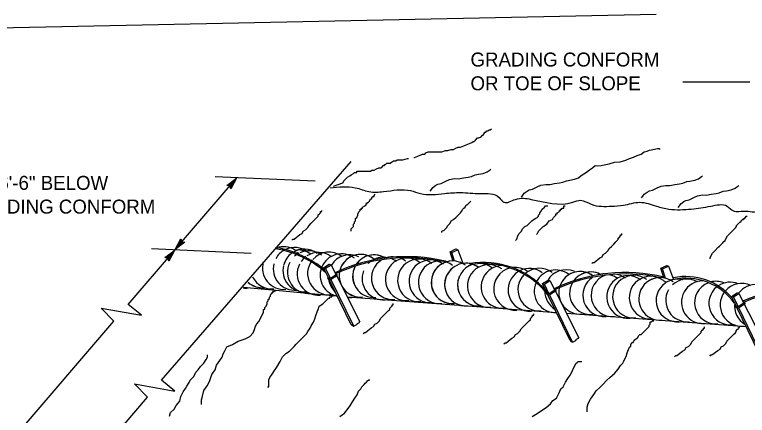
# Model space of a CAD drawing. Extents: x -894 to 866, y -472 to 714.
# Drawn here: x 175.5 to 542.6, y 93.5 to 294.2 of the extents above; entities that cross this region are included whole.
import ezdxf

# ---------------------------------------------------------------- set-up
doc = ezdxf.new("R2010")
doc.units = 0
for name, color, linetype in [('pp_PRESENTATION', 7, 'Continuous'), ('temp_CONSTRUCTION', 7, 'Continuous'), ('temp_CONSTRUCTION-anno', 7, 'Continuous')]:
    doc.layers.add(name, color=color, linetype=linetype)

msp = doc.modelspace()

# ---------------------------------------------------------------- linework, layer by layer
at = {"layer": 'pp_PRESENTATION'}
for points in [[(241.68, 102.3), (241.96, 102.61), (235.58, 109.33), (255.72, 105.64), (249, 111.18), (344.15, 220.68)], [(34.95, -140.32), (116.15, -45.05), (109.72, -38.39), (129.89, -41.92), (123.13, -36.43), (241.96, 102.61)]]:
    msp.add_lwpolyline(points, dxfattribs=at)
at = {"layer": 'temp_CONSTRUCTION'}
for p, q in [((496.82, 294.2), (124.32, 286.52)), ((396.59, 176.83), (397.46, 176.44)), ((393.6, 175.46), (394.47, 175.07)), ((333.07, 169.2), (333.98, 168.92)), ((330.27, 167.46), (331.18, 167.18)), ((499.22, 167.22), (500.09, 166.83)), ((502.21, 168.6), (503.08, 168.21)), ((332.33, 162.26), (332.56, 162.76)), ((337.04, 163.95), (336.29, 164.41)), ((439.99, 159.51), (440.9, 159.23)), ((442.78, 161.25), (443.69, 160.97)), ((505.3, 161.43), (505.31, 161.45)), ((290.19, 157.73), (336.62, 153.29)), ((441.98, 154.57), (442.2, 155.07)), ((446.68, 156.26), (445.93, 156.73)), ((537.47, 154.84), (538.38, 154.56)), ((342.16, 152.78), (447, 145.05)), ((534.67, 153.1), (535.59, 152.82)), ((536.66, 148.16), (536.89, 148.66)), ((536.66, 148.16), (536.89, 148.66)), ((541.37, 149.85), (540.62, 150.32)), ((451.93, 144.69), (541.92, 138.06))]:
    msp.add_line(p, q, dxfattribs=at)
for points in [[(375.52, 222.59), (375.74, 222.66), (377.47, 223.24), (378.62, 223.82), (379.78, 224.39), (380.93, 224.39), (381.51, 224.97), (382.66, 225.55), (383.81, 225.55), (385.54, 225.55), (386.7, 225.55), (388.43, 225.55), (389.58, 225.55), (391.31, 226.12), (392.46, 226.12), (394.19, 226.7), (395.35, 226.7), (396.5, 227.28), (397.66, 227.86), (398.81, 227.86), (400.54, 228.43), (401.69, 229.01), (403.42, 229.59), (404.58, 230.16), (405.15, 230.74), (405.73, 230.74), (406.31, 231.32), (407.46, 232.47), (408.04, 232.47), (409.19, 233.05), (409.77, 233.63), (410.34, 234.2), (410.92, 234.78), (410.92, 235.36), (411.5, 235.36), (412.07, 235.93), (412.65, 235.93), (413.23, 236.51), (413.8, 236.51), (414.38, 237.09)], [(429.41, 202.86), (430.07, 203.8), (430.73, 204.75), (432.19, 205.84), (433.33, 206.46), (434.93, 206.75), (437.2, 207.98), (439.13, 208.74), (441.54, 209.17), (443.62, 209.13), (446.03, 209.56), (448.44, 209.99), (450.05, 210.28), (451.98, 211.04), (453.59, 211.33), (456, 211.76), (457.93, 212.52), (459.4, 213.61), (461.99, 215.32), (463.45, 216.41), (464.92, 217.5), (466.38, 218.59), (467.66, 218.4), (469.26, 218.69), (470.87, 218.98), (473.28, 219.41), (476.02, 220.32), (478.9, 220.42), (481.64, 221.32), (483.57, 222.08), (485.51, 222.84), (487.44, 223.6), (489.38, 224.37), (490.84, 225.46), (492.45, 225.74), (493.58, 226.36), (494.39, 226.5), (495.19, 226.65), (495.99, 226.79), (496.79, 226.94), (497.6, 227.08), (498.4, 227.22), (498.87, 226.89)], [(335.24, 208.36), (339.98, 209.97), (340.56, 211.12), (341.14, 211.7), (342.29, 212.85), (343.44, 213.43), (344.02, 214.01), (345.18, 214.59), (345.75, 215.16), (346.33, 215.16), (346.91, 215.16), (346.91, 215.74), (347.48, 215.74), (348.63, 215.74), (350.37, 215.74), (352.1, 215.74), (353.83, 215.74), (354.4, 216.32), (354.98, 216.32), (355.56, 216.32), (356.71, 216.89), (357.86, 217.47), (359.02, 217.47), (359.59, 218.05), (360.17, 218.62), (360.75, 218.62), (360.75, 219.2), (361.32, 219.2), (361.9, 219.78), (363.05, 219.78), (363.63, 219.78), (364.21, 220.35), (365.36, 220.93), (365.94, 220.93), (366.51, 220.93), (367.09, 221.51), (368.24, 221.51), (369.97, 221.51), (372.28, 222.09), (372.73, 222.09)], [(383.66, 205.75), (384.32, 206.7), (384.98, 207.64), (386.44, 208.73), (387.58, 209.35), (389.18, 209.64), (391.45, 210.87), (393.38, 211.63), (395.79, 212.06), (397.87, 212.02), (400.28, 212.45), (402.69, 212.88), (404.3, 213.17), (406.23, 213.93), (407.84, 214.22), (410.25, 214.65), (412.18, 215.41), (413.65, 216.5), (414.09, 216.8)], [(489.61, 202.38), (490.27, 203.32), (490.93, 204.27), (492.39, 205.36), (493.52, 205.98), (495.13, 206.26), (497.39, 207.5), (499.33, 208.26), (501.74, 208.69), (503.82, 208.65), (506.23, 209.08), (508.64, 209.51), (510.24, 209.8), (512.18, 210.56), (513.78, 210.85), (516.19, 211.28), (518.13, 212.04), (519.59, 213.13), (520.04, 213.42)], [(507.91, 197.56), (508.57, 198.5), (509.23, 199.45), (510.69, 200.54), (511.82, 201.16), (513.43, 201.45), (515.69, 202.68), (517.63, 203.44), (520.04, 203.87), (522.12, 203.83), (524.53, 204.26), (526.94, 204.69), (528.54, 204.98), (530.48, 205.74), (532.09, 206.03), (534.49, 206.46), (536.43, 207.22), (537.89, 208.31), (538.34, 208.6)], [(344.02, 185.74), (344.02, 186.31), (344.02, 186.89), (344.6, 187.47), (345.18, 188.04), (345.18, 188.62), (345.18, 189.2), (345.75, 189.77), (345.75, 190.35), (346.33, 190.93), (346.33, 191.51), (346.33, 192.08), (346.91, 192.66), (347.48, 193.81), (347.48, 194.39), (348.06, 195.54), (348.63, 196.12), (348.63, 196.7), (349.21, 196.7), (349.21, 197.28), (349.79, 197.28), (349.79, 197.85), (350.94, 198.43), (351.52, 199.01), (351.52, 199.58), (352.1, 199.58), (352.1, 200.16), (352.67, 200.16), (353.25, 200.74), (353.83, 201.89), (354.4, 201.89), (354.4, 202.47), (354.98, 203.05), (355.56, 203.05), (355.56, 203.62), (356.13, 204.2)], [(389.58, 185.16), (389.58, 185.74), (390.73, 186.31), (391.89, 187.47), (392.46, 188.62), (393.62, 189.77), (394.19, 190.93), (395.35, 191.51), (396.5, 192.66), (397.66, 193.81), (398.81, 194.97), (399.38, 195.54), (399.96, 196.7), (400.54, 197.28), (401.12, 197.85), (401.69, 199.01), (402.27, 199.01), (402.85, 199.58), (403.42, 200.16), (404, 200.74)], [(426.49, 181.12), (427.07, 181.7), (427.64, 183.43), (428.22, 184.58), (429.37, 185.74), (429.95, 186.89), (431.1, 188.04), (432.26, 188.62), (433.41, 189.77), (434.56, 190.93), (436.29, 192.08), (437.45, 192.66), (438.02, 193.24), (438.02, 193.81), (438.6, 194.39), (438.6, 194.97), (439.18, 195.54), (439.75, 196.7), (440.91, 197.85), (441.48, 198.43), (442.06, 198.43), (442.64, 198.43)], [(436.87, 184), (437.45, 184.58), (438.02, 185.74), (439.18, 186.89), (440.33, 188.04), (442.06, 189.2), (443.21, 190.93), (444.94, 191.51), (445.52, 192.66), (446.1, 193.24), (446.67, 193.81), (446.67, 194.39), (447.25, 194.39), (447.25, 194.97), (448.4, 195.54), (448.4, 196.12), (448.98, 196.12), (448.98, 196.7), (449.56, 196.7), (449.56, 197.28), (450.71, 197.28), (450.71, 197.85), (450.71, 198.43), (451.29, 198.43)], [(314.31, 181.16), (314.88, 181.74), (315.46, 181.74), (318.34, 184.05), (319.5, 184.63), (320.07, 185.78), (321.23, 186.36), (322.38, 187.51), (322.96, 188.67), (324.11, 189.82), (325.26, 190.97), (326.42, 192.13), (326.99, 192.7), (327.57, 193.28), (327.57, 193.86), (328.15, 194.44), (328.73, 195.01), (328.73, 195.59), (329.3, 195.59), (329.3, 196.17)], [(523.95, 171.89), (523.95, 172.46), (524.53, 173.62), (525.11, 174.77), (526.26, 175.93), (527.99, 177.66), (528.57, 178.23), (529.72, 179.39), (530.3, 179.97), (530.87, 180.54), (531.45, 181.12), (532.03, 182.27), (532.6, 183.43), (533.76, 184.58), (534.33, 185.16), (535.49, 186.31), (536.64, 187.47), (537.22, 188.04), (537.22, 188.62), (537.79, 189.2), (538.37, 189.77), (538.95, 190.35), (539.52, 190.35), (539.52, 190.93), (540.1, 191.51), (540.68, 191.51), (540.68, 192.08), (541.25, 192.08), (541.25, 192.66), (541.83, 192.66), (541.83, 193.24), (542.41, 193.24)], [(464.65, 169.49), (465.23, 170.07), (465.8, 170.07), (468.69, 172.38), (469.84, 172.96), (470.42, 174.11), (471.57, 174.69), (472.72, 175.84), (473.3, 177), (474.45, 178.15), (475.61, 179.3), (476.76, 180.46), (477.34, 181.03), (477.91, 181.61), (477.91, 182.19), (478.49, 182.77), (479.07, 183.34), (479.07, 183.92), (479.64, 183.92), (479.64, 184.5)], [(395.19, 170.63), (393.6, 175.46), (396.59, 176.83), (396.71, 176.78)], [(395.91, 170.71), (394.47, 175.07), (397.46, 176.44), (400.07, 169.66)], [(332.72, 162.37), (330.27, 167.46), (333.07, 169.2), (333.19, 169.17)], [(333.72, 161.97), (331.18, 167.18), (333.98, 168.92), (336.58, 163.78)], [(500.78, 162.35), (499.22, 167.22), (502.21, 168.6), (502.33, 168.55)], [(501.64, 162.17), (500.09, 166.83), (503.08, 168.21), (505.63, 161.48)], [(336.88, 163.32), (333.78, 161.3), (332.53, 161.81)], [(336.55, 163.82), (333.72, 161.98), (332.76, 162.37)], [(344.16, 138.86), (333.12, 161.59)], [(336.84, 163.27), (348.48, 140.27)], [(345.34, 138.13), (333.98, 161.44)], [(442.32, 154.7), (439.99, 159.51), (442.78, 161.25), (442.91, 161.22)], [(443.33, 154.24), (440.9, 159.23), (443.69, 160.97), (446.13, 156.17)], [(505.28, 161.41), (505.33, 161.47)], [(269.06, 98.98), (269.06, 100.13), (269.06, 101.28), (269.64, 103.02), (270.21, 105.9), (271.94, 108.21), (273.1, 110.52), (274.25, 113.98), (275.98, 116.29), (276.56, 118.59), (278.29, 120.9), (279.44, 122.63), (280.02, 124.36), (280.59, 125.52), (281.75, 127.83), (284.63, 128.98), (287.51, 130.71), (290.97, 131.86), (293.28, 133.02), (295.01, 134.75), (295.59, 136.48), (296.16, 138.21), (296.74, 139.37), (297.89, 140.52), (298.47, 141.67), (299.05, 142.83), (299.62, 143.98), (300.2, 145.14), (300.2, 145.71), (300.2, 146.29), (300.78, 146.87), (300.78, 147.44), (301.35, 148.02), (301.93, 149.17), (301.93, 149.75), (301.93, 150.33), (302.51, 150.91), (302.51, 151.48), (303.08, 152.06), (303.08, 152.64), (303.66, 153.21), (303.66, 153.79), (304.24, 154.37), (304.24, 154.94), (304.81, 154.94), (304.81, 155.52), (305.39, 155.52), (305.97, 156.1), (306.54, 156.1)], [(446.52, 155.63), (443.42, 153.61), (442.18, 154.12)], [(446.19, 156.14), (443.36, 154.29), (442.4, 154.68)], [(446.14, 156.15), (446.16, 156.1)], [(446.42, 155.58), (458.19, 132.32)], [(537, 148.3), (534.67, 153.1), (537.47, 154.84), (537.59, 154.81)], [(537.97, 147.94), (535.59, 152.82), (538.38, 154.56), (552.88, 125.91)], [(302.17, 107.79), (302.75, 107.79), (302.75, 108.37), (302.75, 108.95), (302.75, 109.52), (302.75, 111.26), (303.32, 112.41), (304.48, 114.14), (305.63, 115.87), (306.79, 117.6), (308.52, 120.49), (309.67, 122.8), (311.4, 124.53), (313.13, 125.68), (314.28, 126.83), (315.44, 127.99), (316.59, 129.14), (318.9, 131.45), (320.05, 132.6), (321.78, 134.34), (322.36, 135.49), (323.51, 137.22), (324.09, 138.37), (325.24, 140.1), (325.82, 141.84), (326.39, 143.57), (326.97, 145.3), (327.55, 146.45), (328.12, 148.18), (329.85, 149.34), (331.58, 151.07), (332.16, 151.64), (332.74, 152.22), (333.31, 152.22), (333.31, 152.8), (333.89, 152.8), (334.47, 152.8), (334.47, 153.38), (335.04, 153.38)], [(453.88, 130.91), (442.7, 153.93)], [(455.05, 130.18), (443.59, 153.71)], [(350.15, 134.47), (350.72, 135.04), (351.3, 135.04), (354.18, 137.35), (355.34, 137.93), (355.91, 139.08), (357.07, 139.66), (358.22, 140.81), (358.8, 141.97), (359.95, 143.12), (361.1, 144.28), (362.26, 145.43), (362.83, 146.01), (363.41, 146.58), (363.41, 147.16), (363.99, 147.74), (364.56, 148.32), (364.56, 148.89), (365.14, 148.89), (365.14, 149.47)], [(541.21, 149.22), (538.11, 147.21), (536.87, 147.71)], [(540.88, 149.73), (538.05, 147.88), (537.09, 148.27)], [(548.57, 124.5), (537.38, 147.52)], [(549.74, 123.77), (538.25, 147.35)], [(420.58, 129.3), (421.16, 129.88), (421.74, 129.88), (424.62, 132.18), (425.77, 132.76), (426.35, 133.91), (427.5, 134.49), (428.66, 135.65), (429.23, 136.8), (430.39, 137.95), (431.54, 139.11), (432.69, 140.26), (433.27, 140.84), (433.85, 141.41), (433.85, 141.99), (434.42, 142.57), (435, 143.15), (435, 143.72), (435.58, 143.72), (435.58, 144.3)], [(344.16, 138.86), (344.3, 138.86), (344.33, 138.76), (345.33, 138.13), (345.31, 138.22), (345.38, 138.19), (345.56, 138.31), (346.96, 138.95), (347.08, 139.35), (347.18, 139.36), (347.31, 139.44), (347.3, 139.54), (348.31, 140.06), (348.3, 140.15), (348.29, 140.25), (348.48, 140.27)], [(462.25, 95.33), (462.25, 95.9), (462.25, 97.64), (462.82, 99.37), (463.98, 101.67), (465.71, 103.98), (466.86, 105.71), (468.59, 107.44), (470.32, 109.18), (472.05, 110.91), (473.78, 112.64), (476.09, 114.37), (477.82, 116.68), (478.97, 118.41), (480.12, 119.56), (480.7, 120.71), (481.28, 121.87), (481.85, 123.02), (482.43, 124.75), (483.01, 126.48), (483.58, 127.64), (484.16, 128.22), (484.16, 128.79), (484.74, 129.95), (485.31, 129.95), (485.89, 131.1), (486.47, 131.68), (487.62, 132.25), (488.2, 133.41), (488.77, 133.99), (489.35, 133.99), (489.93, 134.56), (490.5, 135.14), (491.66, 136.29), (492.23, 136.87), (492.81, 137.45), (493.39, 138.02), (493.39, 138.6), (493.97, 139.18), (493.97, 140.33), (494.54, 140.33), (495.12, 140.91), (495.69, 140.91)], [(506.12, 122.81), (506.7, 123.39), (507.28, 123.39), (510.16, 125.7), (511.31, 126.28), (511.89, 127.43), (513.04, 128.01), (514.2, 129.16), (514.77, 130.32), (515.93, 131.47), (517.08, 132.62), (518.23, 133.78), (518.81, 134.36), (519.39, 134.93), (519.39, 135.51), (519.96, 136.09), (520.54, 136.66), (520.54, 137.24), (521.12, 137.24), (521.12, 137.82)], [(523.71, 123.14), (524.29, 123.72), (524.86, 123.72), (527.75, 126.03), (528.9, 126.61), (529.48, 127.76), (530.63, 128.34), (531.78, 129.49), (532.36, 130.65), (533.51, 131.8), (534.67, 132.95), (535.82, 134.11), (536.4, 134.68), (536.97, 135.26), (536.97, 135.84), (537.55, 136.42), (538.13, 136.99), (538.13, 137.57), (538.7, 137.57), (538.7, 138.15)], [(453.88, 130.91), (454.01, 130.91), (454.05, 130.8), (455.04, 130.18), (455.03, 130.27), (455.1, 130.24), (455.28, 130.36), (456.67, 131), (456.8, 131.4), (456.9, 131.41), (457.03, 131.49), (457.02, 131.59), (458.03, 132.11), (458.01, 132.2), (458, 132.3), (458.19, 132.32)], [(253.02, 93.16), (253.6, 94.89), (255.33, 96.62), (256.48, 98.35), (258.21, 100.66), (258.79, 102.97), (259.94, 105.27), (261.1, 107.01), (261.67, 108.16), (262.83, 109.89), (263.4, 111.04), (263.98, 111.62), (265.13, 112.78), (265.71, 113.93), (266.29, 115.08), (267.44, 116.24), (268.59, 117.97), (270.32, 119.7), (271.48, 121.43), (272.05, 122.58), (272.05, 123.74)], [(434.79, 92.84), (436.52, 93.99), (438.25, 95.15), (439.98, 96.3), (441.71, 97.46), (444.02, 99.19), (445.17, 100.92), (446.9, 102.07), (448.06, 104.38), (449.21, 106.69), (450.36, 107.84), (451.52, 110.15), (452.67, 111.88), (453.83, 113.61), (454.4, 114.77), (454.98, 115.92), (455.56, 117.07), (456.13, 118.23), (456.71, 119.38), (457.29, 119.96), (457.86, 120.54), (458.44, 120.54), (459.02, 120.54), (459.59, 120.54)], [(338.48, 92.84), (340.79, 94.57), (342.52, 96.88), (343.68, 98.61), (344.83, 100.34), (345.98, 102.07), (347.14, 103.8), (347.71, 105.53), (348.87, 106.69), (349.44, 107.84), (350.02, 108.42), (350.6, 109), (351.17, 109.57), (351.75, 110.15), (352.33, 110.73), (352.9, 111.3), (353.48, 111.3)]]:
    msp.add_lwpolyline(points, dxfattribs=at)
for centre, radius, start, end in [((297.44, 126.21), 51.53, 48.7515, 80.0663), ((315.71, 166.89), 10.69, 117.9324, 150.8144), ((297.36, 125.65), 52.69, 50.5518, 79.632), ((310.28, 167.28), 10.69, 52.97, 102.7843), ((304.25, 167.56), 10.69, 52.97, 58.9364), ((304.24, 167.56), 10.69, 52.97, 58.7917), ((315.71, 166.89), 10.69, 52.97, 115.008), ((320.6, 166.06), 10.69, 52.97, 123.6185), ((317.41, 165.64), 10.69, 52.7997, 93.6871), ((320.6, 166.06), 10.69, 126.3648, 164.3027), ((322.83, 165.24), 10.69, 117.7622, 131.6927), ((311.38, 165.94), 10.69, 52.7997, 58.7662), ((311.37, 165.94), 10.69, 52.7997, 58.6214), ((322.83, 165.24), 10.69, 52.7997, 114.8377), ((327.72, 164.4), 10.69, 126.1946, 144.6588), ((327.72, 164.4), 10.69, 52.7997, 123.4483), ((332.93, 164.58), 10.69, 52.7997, 139.483), ((339.21, 163.7), 10.69, 52.7997, 157.253), ((343.35, 163.23), 10.69, 64.568, 149.3968), ((371.84, 89.73), 83.26, 76.4396, 115.4812), ((348.74, 163.4), 10.69, 96.3229, 166.2634), ((348.79, 163.44), 10.69, 52.7997, 166.2176), ((355.53, 163.16), 10.69, 58.6959, 146.2641), ((348.74, 163.4), 10.69, 52.7997, 77.7086), ((355.5, 163.18), 10.69, 58.2017, 113.0358), ((360.25, 162.01), 10.69, 77.8466, 120.1709), ((364.92, 162.2), 10.69, 82.3942, 108.1382), ((310.28, 167.28), 10.69, 163.3245, 275.4694), ((315.71, 166.89), 10.69, 166.1098, 275.4694), ((322.83, 165.24), 10.69, 153.3079, 275.2991), ((327.72, 164.4), 10.69, 153.2936, 275.2991), ((332.93, 164.58), 10.69, 141.9112, 275.2991), ((371.98, 89.15), 83.26, 78.6891, 115.4812), ((355.5, 163.18), 10.69, 130.9467, 146.7312), ((360.25, 162.01), 10.69, 128.4799, 135.7237), ((364.92, 162.2), 10.69, 119.773, 275.2991), ((371.93, 161.6), 10.69, 52.7997, 275.2991), ((360.25, 162.01), 10.69, 52.7997, 69.4475), ((378.04, 161.11), 10.69, 52.7997, 275.2991), ((364.92, 162.2), 10.69, 52.7997, 71.2962), ((383.81, 160.63), 10.69, 52.7997, 275.2991), ((388.47, 160.1), 10.69, 52.7997, 275.2991), ((394.88, 160.12), 10.69, 52.7997, 275.2991), ((394.94, 160.13), 10.69, 89.3521, 275.2991), ((401.6, 158.98), 10.69, 52.7997, 275.2991), ((390.2, 166.48), 4.35, 65.2742, 74.5138), ((408.09, 158.88), 10.69, 106.3685, 275.2991), ((394.94, 160.13), 10.69, 52.7997, 69.8299), ((401.6, 159.01), 10.69, 52.7997, 104.4877), ((408.08, 158.95), 10.69, 107.077, 138.0128), ((413.05, 158.3), 10.69, 52.7997, 275.2991), ((410.19, 128.01), 42.12, 41.4841, 98.9689), ((410.53, 128.7), 40.82, 39.51, 98.0695), ((408.09, 158.88), 10.69, 52.7997, 83.554), ((408.08, 158.95), 10.69, 52.7997, 81.6038), ((320.6, 166.06), 10.69, 166.0961, 275.4694), ((339.21, 163.7), 10.69, 160.1399, 259.3137), ((348.74, 163.4), 10.69, 169.8916, 275.2991), ((348.79, 163.44), 10.69, 169.9191, 275.2991), ((355.5, 163.18), 10.69, 151.3508, 275.2991), ((355.53, 163.16), 10.69, 151.3393, 275.2991), ((360.25, 162.01), 10.69, 158.669, 275.2991), ((401.6, 159.01), 10.69, 121.6968, 275.2991), ((419.89, 157.81), 10.69, 91.5061, 275.2991), ((426.17, 156.87), 10.69, 102.5239, 275.2991), ((433.39, 156.39), 10.69, 120.3555, 275.2991), ((426.17, 156.87), 10.69, 52.7997, 96.8136), ((433.39, 156.39), 10.69, 52.7997, 116.6837), ((438.3, 156.48), 10.69, 52.7997, 131.4405), ((446.48, 155.65), 10.69, 52.7997, 152.7531), ((451.78, 155.72), 10.69, 68.2667, 149.8057), ((458.77, 154.86), 10.69, 52.7997, 144.626), ((464.21, 154.63), 10.69, 61.9632, 144.626), ((458.77, 154.85), 10.69, 52.7997, 88.6796), ((464.23, 154.64), 10.69, 62.2879, 116.3235), ((304.24, 167.56), 10.69, 207.0219, 275.4694), ((304.25, 167.56), 10.69, 206.9774, 275.4694), ((332.64, 162.13), 0.333, 156.6142, 251.604), ((343.35, 163.23), 10.69, 188.2003, 228.0391), ((336.77, 163.68), 0.378, 286.3059, 44.8744), ((408.08, 158.95), 10.69, 156.669, 275.2991), ((438.3, 156.48), 10.69, 134.382, 275.2991), ((481.58, 81.74), 83.26, 76.755, 115.4812), ((481.5, 81.84), 82.46, 78.1354, 115.2121), ((458.77, 154.85), 10.69, 105.5844, 161.9234), ((464.23, 154.64), 10.69, 133.99, 145.2532), ((470.86, 153.63), 10.69, 121.9321, 275.2991), ((475, 153.63), 10.69, 109.0012, 275.2991), ((470.86, 153.63), 10.69, 89.3833, 107.1124), ((464.23, 154.64), 10.69, 52.7997, 56.0443), ((464.21, 154.63), 10.69, 52.7997, 55.8038), ((482.82, 152.81), 10.69, 52.7997, 275.2991), ((470.86, 153.63), 10.69, 52.7997, 74.4893), ((485.77, 152.94), 10.69, 52.7997, 275.2991), ((475, 153.63), 10.69, 52.7997, 81.4343), ((494.1, 152.45), 10.69, 52.7997, 275.2991), ((498.9, 151.85), 10.69, 81.8308, 275.2991), ((498.89, 151.84), 10.69, 52.7997, 133.3797), ((507.58, 151), 10.69, 76.5271, 133.3797), ((507.57, 151), 10.69, 77.4942, 108.7277), ((512.37, 151.08), 10.69, 60.5474, 133.3797), ((511.55, 131.65), 30.53, 36.1223, 101.5781), ((511.72, 132.5), 30.53, 39.7173, 101.5781), ((299.6, 168.06), 10.69, 227.9905, 275.4694), ((299.64, 168.08), 10.69, 227.9052, 275.4694), ((446.48, 155.65), 10.69, 155.884, 273.1448), ((464.21, 154.63), 10.69, 150.6231, 275.2991), ((464.23, 154.64), 10.69, 150.5303, 275.2991), ((507.57, 151), 10.69, 125.5426, 275.2991), ((495.37, 151.61), 10.69, 52.7997, 60.85), ((520.25, 150.16), 10.69, 89.0015, 275.2991), ((526.85, 149.94), 10.69, 110.8706, 275.2991), ((526.85, 149.94), 10.69, 68.5921, 103.7773), ((534, 149.5), 10.69, 68.3569, 124.2602), ((539.64, 148.86), 10.69, 64.3886, 139.8164), ((546.82, 148.32), 10.69, 85.1189, 143.775), ((574.9, 74.88), 83.26, 76.4396, 114.5095), ((291.44, 167.93), 10.69, 262.284, 275.4694), ((451.78, 155.72), 10.69, 179.9731, 238.7966), ((451.78, 155.72), 10.69, 172.7661, 175.1072), ((442.28, 154.44), 0.333, 156.6142, 251.604), ((446.42, 155.99), 0.378, 286.3059, 44.8744), ((458.77, 154.85), 10.69, 166.5396, 275.2991), ((512.37, 151.08), 10.69, 150.6645, 275.2991), ((534, 149.5), 10.69, 128.7802, 275.2991), ((539.64, 148.86), 10.69, 143.8911, 275.2991), ((575.16, 74.18), 83.26, 76.4396, 114.2275), ((343.35, 163.23), 10.69, 264.0314, 275.2991), ((546.82, 148.32), 10.69, 172.0975, 240.1132), ((536.97, 148.03), 0.333, 156.6142, 251.604), ((541.1, 149.58), 0.378, 286.3059, 44.8744), ((446.48, 155.65), 10.69, 275.2556, 275.2991)]:
    msp.add_arc(centre, radius, start, end, dxfattribs=at)
msp.add_spline([(333.55, 207.39), (346.16, 207.52), (352.97, 205.58), (360.27, 205.58), (373.89, 206.06), (378.76, 204.6), (390.92, 204.6), (398.71, 205.09), (408.93, 204.6), (418.17, 202.66), (420.6, 200.22), (426.44, 201.68), (434.23, 201.68), (455.15, 200.22), (459.04, 201.2), (464.39, 199.25), (474.61, 198.28), (480.45, 198.76), (488.72, 200.22), (496.99, 198.28), (503.32, 196.82), (514.51, 196.82), (524.24, 198.28), (532.51, 198.28), (535.92, 195.84), (540.79, 195.84), (549.06, 195.36), (554.41, 196.82), (560.73, 196.33), (571.93, 195.36), (576.31, 196.33), (583.12, 194.87), (669.98, 192.46)], degree=3, dxfattribs=at)
at = {"layer": 'temp_CONSTRUCTION-anno'}
for p, q in [((510.31, 260.49), (543.85, 260.49)), ((325.96, 210.75), (275.95, 213.03)), ((255.91, 176.52), (286.64, 212.35)), ((281.81, 208.7), (286.64, 212.35)), ((282.21, 208.64), (285.76, 211.31)), ((282.63, 208.59), (284.88, 210.28)), ((284.88, 210.28), (283.55, 207.76)), ((285.76, 211.3), (283.69, 207.41)), ((286.64, 212.35), (283.81, 207)), ((286.64, 212.35), (286.64, 212.35)), ((283.32, 208.45), (281.81, 208.7)), ((281.81, 208.7), (281.81, 208.7)), ((283.01, 208.5), (283.99, 209.24)), ((283.81, 207), (283.32, 208.45)), ((283.99, 209.24), (283.43, 208.17)), ((283.81, 207), (283.81, 207)), ((255.91, 176.52), (258.68, 181.89)), ((260.7, 180.21), (255.91, 176.52)), ((256.78, 177.57), (258.8, 181.49)), ((260.3, 180.27), (256.78, 177.56)), ((257.65, 178.61), (258.96, 181.14)), ((259.88, 180.32), (257.65, 178.61)), ((258.52, 179.65), (259.08, 180.73)), ((259.5, 180.41), (258.52, 179.65)), ((258.68, 181.89), (258.68, 181.89)), ((258.68, 181.89), (259.18, 180.45)), ((259.18, 180.45), (260.7, 180.21)), ((260.7, 180.21), (260.7, 180.21)), ((294.03, 174.6), (244.02, 176.88)), ((255.91, 176.52), (255.91, 176.52)), ((232.33, 149.03), (255.58, 176.14)), ((250.75, 172.49), (255.58, 176.14)), ((251.16, 172.43), (254.7, 175.1)), ((251.58, 172.37), (253.82, 174.06)), ((251.95, 172.28), (252.94, 173.03)), ((252.94, 173.03), (252.37, 171.95)), ((253.82, 174.06), (252.49, 171.55)), ((254.7, 175.09), (252.63, 171.19)), ((255.58, 176.14), (252.75, 170.79)), ((255.58, 176.14), (255.58, 176.14)), ((252.27, 172.24), (250.75, 172.49)), ((250.75, 172.49), (250.75, 172.49)), ((252.75, 170.79), (252.27, 172.24)), ((252.75, 170.79), (252.75, 170.79)), ((142.63, 44.43), (225.12, 140.62))]:
    msp.add_line(p, q, dxfattribs=at)
msp.add_lwpolyline([(225.12, 140.62), (218.78, 147.18), (238.95, 143.66), (232.33, 149.03)], dxfattribs=at)

# ---------------------------------------------------------------- texts
for s, p in [('GRADING CONFORM', (403.86, 268.22)), ('OR TOE OF SLOPE', (403.86, 256.32)), ('6\'-6" BELOW ', (167.29, 206.45)), ('GRADING CONFORM', (151.31, 194.55))]:
    msp.add_text(s, height=7, dxfattribs=at).set_placement(p)

doc.saveas('drawing.dxf')
